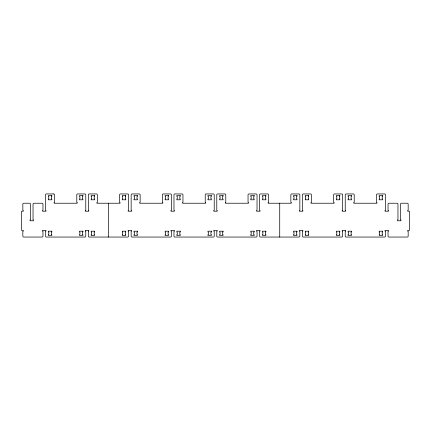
<?xml version="1.0" encoding="UTF-8"?>
<svg xmlns="http://www.w3.org/2000/svg" width="431" height="431" viewBox="0 0 431 431"><rect width="100%" height="100%" fill="white"/><g stroke="black" fill="none" stroke-linecap="round" stroke-linejoin="round"><path stroke-width="0.65" d="M108.461 237.05L108.461 203.227M279.724 237.05L279.724 203.227M53.659 193.95L46.381 193.95A0.857 0.857 0 0 0 45.524 194.807L45.524 210.36L45.955 210.36L45.955 211.217L42.529 211.217L42.529 210.36L42.96 210.36L42.96 204.084A0.857 0.857 0 0 0 42.103 203.227L33.893 203.227A0.857 0.857 0 0 0 33.036 204.084L33.036 219.923L33.467 219.923L33.467 220.78L30.041 220.78L30.041 219.923L30.472 219.923L30.472 204.084A0.857 0.857 0 0 0 29.615 203.227L23.689 203.227A0.857 0.857 0 0 0 22.832 204.084L22.832 210.36L23.263 210.36L23.263 211.217L21.55 211.217L21.55 230.343L23.263 230.343L23.263 231.199L22.832 231.199L22.832 236.193A0.857 0.857 0 0 0 23.689 237.05L42.103 237.05A0.857 0.857 0 0 0 42.96 236.193L42.96 231.199L42.529 231.199L42.529 230.343L45.955 230.343L45.955 231.199L45.524 231.199L45.524 236.193A0.857 0.857 0 0 0 46.381 237.05L84.918 237.05A0.857 0.857 0 0 0 85.769 236.193L85.769 231.199L85.343 231.199L85.343 230.343L88.77 230.343L88.77 231.199L88.339 231.199L88.339 236.193A0.857 0.857 0 0 0 89.195 237.05L127.732 237.05A0.857 0.857 0 0 0 128.589 236.193L128.589 231.199L128.158 231.199L128.158 230.343L131.584 230.343L131.584 231.199L131.153 231.199L131.153 236.193A0.857 0.857 0 0 0 132.01 237.05L170.547 237.05A0.857 0.857 0 0 0 171.403 236.193L171.403 231.199L170.972 231.199L170.972 230.343L174.399 230.343L174.399 231.199L173.968 231.199L173.968 236.193A0.857 0.857 0 0 0 174.824 237.05L213.361 237.05A0.857 0.857 0 0 0 214.218 236.193L214.218 231.199L213.787 231.199L213.787 230.343L217.213 230.343L217.213 231.199L216.782 231.199L216.782 236.193A0.857 0.857 0 0 0 217.639 237.05L256.176 237.05A0.857 0.857 0 0 0 257.032 236.193L257.032 231.199L256.601 231.199L256.601 230.343L260.028 230.343L260.028 231.199L259.597 231.199L259.597 236.193A0.857 0.857 0 0 0 260.453 237.05L298.99 237.05A0.857 0.857 0 0 0 299.847 236.193L299.847 231.199L299.416 231.199L299.416 230.343L302.842 230.343L302.842 231.199L302.411 231.199L302.411 236.193A0.857 0.857 0 0 0 303.268 237.05L341.805 237.05A0.857 0.857 0 0 0 342.661 236.193L342.661 231.199L342.23 231.199L342.23 230.343L345.657 230.343L345.657 231.199L345.231 231.199L345.231 236.193A0.857 0.857 0 0 0 346.082 237.05L384.619 237.05A0.857 0.857 0 0 0 385.476 236.193L385.476 231.199L385.045 231.199L385.045 230.343L388.471 230.343L388.471 231.199L388.04 231.199L388.04 236.193A0.857 0.857 0 0 0 388.897 237.05L407.311 237.05A0.857 0.857 0 0 0 408.168 236.193L408.168 231.199L407.737 231.199L407.737 230.343L409.45 230.343L409.45 211.217L407.737 211.217L407.737 210.36L408.168 210.36L408.168 204.084A0.857 0.857 0 0 0 407.311 203.227L401.385 203.227A0.857 0.857 0 0 0 400.528 204.084L400.528 219.923L400.959 219.923L400.959 220.78L397.533 220.78L397.533 219.923L397.964 219.923L397.964 204.084A0.857 0.857 0 0 0 397.107 203.227L388.897 203.227A0.857 0.857 0 0 0 388.04 204.084L388.04 210.36L388.471 210.36L388.471 211.217L385.045 211.217L385.045 210.36L385.476 210.36L385.476 194.807A0.857 0.857 0 0 0 384.619 193.95L377.34 193.95A0.857 0.857 0 0 0 376.484 194.807L376.484 202.371L376.909 202.371L376.909 203.227L353.792 203.227L353.792 202.371L354.217 202.371L354.217 194.807A0.857 0.857 0 0 0 353.361 193.95L346.082 193.95A0.857 0.857 0 0 0 345.231 194.807L345.231 210.36L345.657 210.36L345.657 211.217L342.23 211.217L342.23 210.36L342.661 210.36L342.661 194.807A0.857 0.857 0 0 0 341.805 193.95L334.526 193.95A0.857 0.857 0 0 0 333.669 194.807L333.669 202.371L334.095 202.371L334.095 203.227L310.977 203.227L310.977 202.371L311.403 202.371L311.403 194.807A0.857 0.857 0 0 0 310.546 193.95L303.268 193.95A0.857 0.857 0 0 0 302.411 194.807L302.411 210.36L302.842 210.36L302.842 211.217L299.416 211.217L299.416 210.36L299.847 210.36L299.847 194.807A0.857 0.857 0 0 0 298.99 193.95L291.712 193.95A0.857 0.857 0 0 0 290.855 194.807L290.855 202.371L291.281 202.371L291.281 203.227L268.163 203.227L268.163 202.371L268.588 202.371L268.588 194.807A0.857 0.857 0 0 0 267.732 193.95L260.453 193.95A0.857 0.857 0 0 0 259.597 194.807L259.597 210.36L260.028 210.36L260.028 211.217L256.601 211.217L256.601 210.36L257.032 210.36L257.032 194.807A0.857 0.857 0 0 0 256.176 193.95L248.897 193.95A0.857 0.857 0 0 0 248.04 194.807L248.04 202.371L248.466 202.371L248.466 203.227L225.348 203.227L225.348 202.371L225.774 202.371L225.774 194.807A0.857 0.857 0 0 0 224.917 193.95L217.639 193.95A0.857 0.857 0 0 0 216.782 194.807L216.782 210.36L217.213 210.36L217.213 211.217L213.787 211.217L213.787 210.36L214.218 210.36L214.218 194.807A0.857 0.857 0 0 0 213.361 193.95L206.083 193.95A0.857 0.857 0 0 0 205.226 194.807L205.226 202.371L205.652 202.371L205.652 203.227L182.534 203.227L182.534 202.371L182.959 202.371L182.959 194.807A0.857 0.857 0 0 0 182.103 193.95L174.824 193.95A0.857 0.857 0 0 0 173.968 194.807L173.968 210.36L174.399 210.36L174.399 211.217L170.972 211.217L170.972 210.36L171.403 210.36L171.403 194.807A0.857 0.857 0 0 0 170.547 193.95L163.268 193.95A0.857 0.857 0 0 0 162.412 194.807L162.412 202.371L162.837 202.371L162.837 203.227L139.719 203.227L139.719 202.371L140.145 202.371L140.145 194.807A0.857 0.857 0 0 0 139.288 193.95L132.01 193.95A0.857 0.857 0 0 0 131.153 194.807L131.153 210.36L131.584 210.36L131.584 211.217L128.158 211.217L128.158 210.36L128.589 210.36L128.589 194.807A0.857 0.857 0 0 0 127.732 193.95L120.454 193.95A0.857 0.857 0 0 0 119.597 194.807L119.597 202.371L120.023 202.371L120.023 203.227L96.905 203.227L96.905 202.371L97.331 202.371L97.331 194.807A0.857 0.857 0 0 0 96.474 193.95L89.195 193.95A0.857 0.857 0 0 0 88.339 194.807L88.339 210.36L88.77 210.36L88.77 211.217L85.343 211.217L85.343 210.36L85.769 210.36L85.769 194.807A0.857 0.857 0 0 0 84.918 193.95L77.639 193.95A0.857 0.857 0 0 0 76.783 194.807L76.783 202.371L77.208 202.371L77.208 203.227L54.09 203.227L54.09 202.371L54.516 202.371L54.516 194.807A0.857 0.857 0 0 0 53.659 193.95M51.806 195.518L48.38 195.518L48.38 196.374L48.811 196.374L48.811 198.944L48.38 198.944L48.38 199.801L51.806 199.801L51.806 198.944L51.375 198.944L51.375 196.374L51.806 196.374L51.806 195.518M82.919 195.518L79.493 195.518L79.493 196.374L79.918 196.374L79.918 198.944L79.493 198.944L79.493 199.801L82.919 199.801L82.919 198.944L82.488 198.944L82.488 196.374L82.919 196.374L82.919 195.518M94.621 195.518L91.194 195.518L91.194 196.374L91.625 196.374L91.625 198.944L91.194 198.944L91.194 199.801L94.621 199.801L94.621 198.944L94.19 198.944L94.19 196.374L94.621 196.374L94.621 195.518M125.733 195.518L122.307 195.518L122.307 196.374L122.733 196.374L122.733 198.944L122.307 198.944L122.307 199.801L125.733 199.801L125.733 198.944L125.302 198.944L125.302 196.374L125.733 196.374L125.733 195.518M137.435 195.518L134.009 195.518L134.009 196.374L134.44 196.374L134.44 198.944L134.009 198.944L134.009 199.801L137.435 199.801L137.435 198.944L137.004 198.944L137.004 196.374L137.435 196.374L137.435 195.518M168.548 195.518L165.121 195.518L165.121 196.374L165.547 196.374L165.547 198.944L165.121 198.944L165.121 199.801L168.548 199.801L168.548 198.944L168.117 198.944L168.117 196.374L168.548 196.374L168.548 195.518M180.25 195.518L176.823 195.518L176.823 196.374L177.254 196.374L177.254 198.944L176.823 198.944L176.823 199.801L180.25 199.801L180.25 198.944L179.819 198.944L179.819 196.374L180.25 196.374L180.25 195.518M211.362 195.518L207.936 195.518L207.936 196.374L208.367 196.374L208.367 198.944L207.936 198.944L207.936 199.801L211.362 199.801L211.362 198.944L210.931 198.944L210.931 196.374L211.362 196.374L211.362 195.518M223.064 195.518L219.638 195.518L219.638 196.374L220.069 196.374L220.069 198.944L219.638 198.944L219.638 199.801L223.064 199.801L223.064 198.944L222.633 198.944L222.633 196.374L223.064 196.374L223.064 195.518M254.177 195.518L250.75 195.518L250.75 196.374L251.181 196.374L251.181 198.944L250.75 198.944L250.75 199.801L254.177 199.801L254.177 198.944L253.746 198.944L253.746 196.374L254.177 196.374L254.177 195.518M265.879 195.518L262.452 195.518L262.452 196.374L262.883 196.374L262.883 198.944L262.452 198.944L262.452 199.801L265.879 199.801L265.879 198.944L265.453 198.944L265.453 196.374L265.879 196.374L265.879 195.518M296.991 195.518L293.565 195.518L293.565 196.374L293.996 196.374L293.996 198.944L293.565 198.944L293.565 199.801L296.991 199.801L296.991 198.944L296.56 198.944L296.56 196.374L296.991 196.374L296.991 195.518M308.693 195.518L305.267 195.518L305.267 196.374L305.698 196.374L305.698 198.944L305.267 198.944L305.267 199.801L308.693 199.801L308.693 198.944L308.267 198.944L308.267 196.374L308.693 196.374L308.693 195.518M339.806 195.518L336.379 195.518L336.379 196.374L336.81 196.374L336.81 198.944L336.379 198.944L336.379 199.801L339.806 199.801L339.806 198.944L339.375 198.944L339.375 196.374L339.806 196.374L339.806 195.518M351.507 195.518L348.081 195.518L348.081 196.374L348.512 196.374L348.512 198.944L348.081 198.944L348.081 199.801L351.507 199.801L351.507 198.944L351.082 198.944L351.082 196.374L351.507 196.374L351.507 195.518M382.62 195.518L379.194 195.518L379.194 196.374L379.625 196.374L379.625 198.944L379.194 198.944L379.194 199.801L382.62 199.801L382.62 198.944L382.189 198.944L382.189 196.374L382.62 196.374L382.62 195.518M51.806 231.199L48.38 231.199L48.38 232.056L48.811 232.056L48.811 234.626L48.38 234.626L48.38 235.482L51.806 235.482L51.806 234.626L51.375 234.626L51.375 232.056L51.806 232.056L51.806 231.199M82.919 231.199L79.493 231.199L79.493 232.056L79.918 232.056L79.918 234.626L79.493 234.626L79.493 235.482L82.919 235.482L82.919 234.626L82.488 234.626L82.488 232.056L82.919 232.056L82.919 231.199M94.621 231.199L91.194 231.199L91.194 232.056L91.625 232.056L91.625 234.626L91.194 234.626L91.194 235.482L94.621 235.482L94.621 234.626L94.19 234.626L94.19 232.056L94.621 232.056L94.621 231.199M125.733 231.199L122.307 231.199L122.307 232.056L122.733 232.056L122.733 234.626L122.307 234.626L122.307 235.482L125.733 235.482L125.733 234.626L125.302 234.626L125.302 232.056L125.733 232.056L125.733 231.199M137.435 231.199L134.009 231.199L134.009 232.056L134.44 232.056L134.44 234.626L134.009 234.626L134.009 235.482L137.435 235.482L137.435 234.626L137.004 234.626L137.004 232.056L137.435 232.056L137.435 231.199M168.548 231.199L165.121 231.199L165.121 232.056L165.547 232.056L165.547 234.626L165.121 234.626L165.121 235.482L168.548 235.482L168.548 234.626L168.117 234.626L168.117 232.056L168.548 232.056L168.548 231.199M180.25 231.199L176.823 231.199L176.823 232.056L177.254 232.056L177.254 234.626L176.823 234.626L176.823 235.482L180.25 235.482L180.25 234.626L179.819 234.626L179.819 232.056L180.25 232.056L180.25 231.199M211.362 231.199L207.936 231.199L207.936 232.056L208.367 232.056L208.367 234.626L207.936 234.626L207.936 235.482L211.362 235.482L211.362 234.626L210.931 234.626L210.931 232.056L211.362 232.056L211.362 231.199M223.064 231.199L219.638 231.199L219.638 232.056L220.069 232.056L220.069 234.626L219.638 234.626L219.638 235.482L223.064 235.482L223.064 234.626L222.633 234.626L222.633 232.056L223.064 232.056L223.064 231.199M254.177 231.199L250.75 231.199L250.75 232.056L251.181 232.056L251.181 234.626L250.75 234.626L250.75 235.482L254.177 235.482L254.177 234.626L253.746 234.626L253.746 232.056L254.177 232.056L254.177 231.199M265.879 231.199L262.452 231.199L262.452 232.056L262.883 232.056L262.883 234.626L262.452 234.626L262.452 235.482L265.879 235.482L265.879 234.626L265.453 234.626L265.453 232.056L265.879 232.056L265.879 231.199M296.991 231.199L293.565 231.199L293.565 232.056L293.996 232.056L293.996 234.626L293.565 234.626L293.565 235.482L296.991 235.482L296.991 234.626L296.56 234.626L296.56 232.056L296.991 232.056L296.991 231.199M308.693 231.199L305.267 231.199L305.267 232.056L305.698 232.056L305.698 234.626L305.267 234.626L305.267 235.482L308.693 235.482L308.693 234.626L308.267 234.626L308.267 232.056L308.693 232.056L308.693 231.199M339.806 231.199L336.379 231.199L336.379 232.056L336.81 232.056L336.81 234.626L336.379 234.626L336.379 235.482L339.806 235.482L339.806 234.626L339.375 234.626L339.375 232.056L339.806 232.056L339.806 231.199M351.507 231.199L348.081 231.199L348.081 232.056L348.512 232.056L348.512 234.626L348.081 234.626L348.081 235.482L351.507 235.482L351.507 234.626L351.082 234.626L351.082 232.056L351.507 232.056L351.507 231.199M382.62 231.199L379.194 231.199L379.194 232.056L379.625 232.056L379.625 234.626L379.194 234.626L379.194 235.482L382.62 235.482L382.62 234.626L382.189 234.626L382.189 232.056L382.62 232.056L382.62 231.199"/></g></svg>
